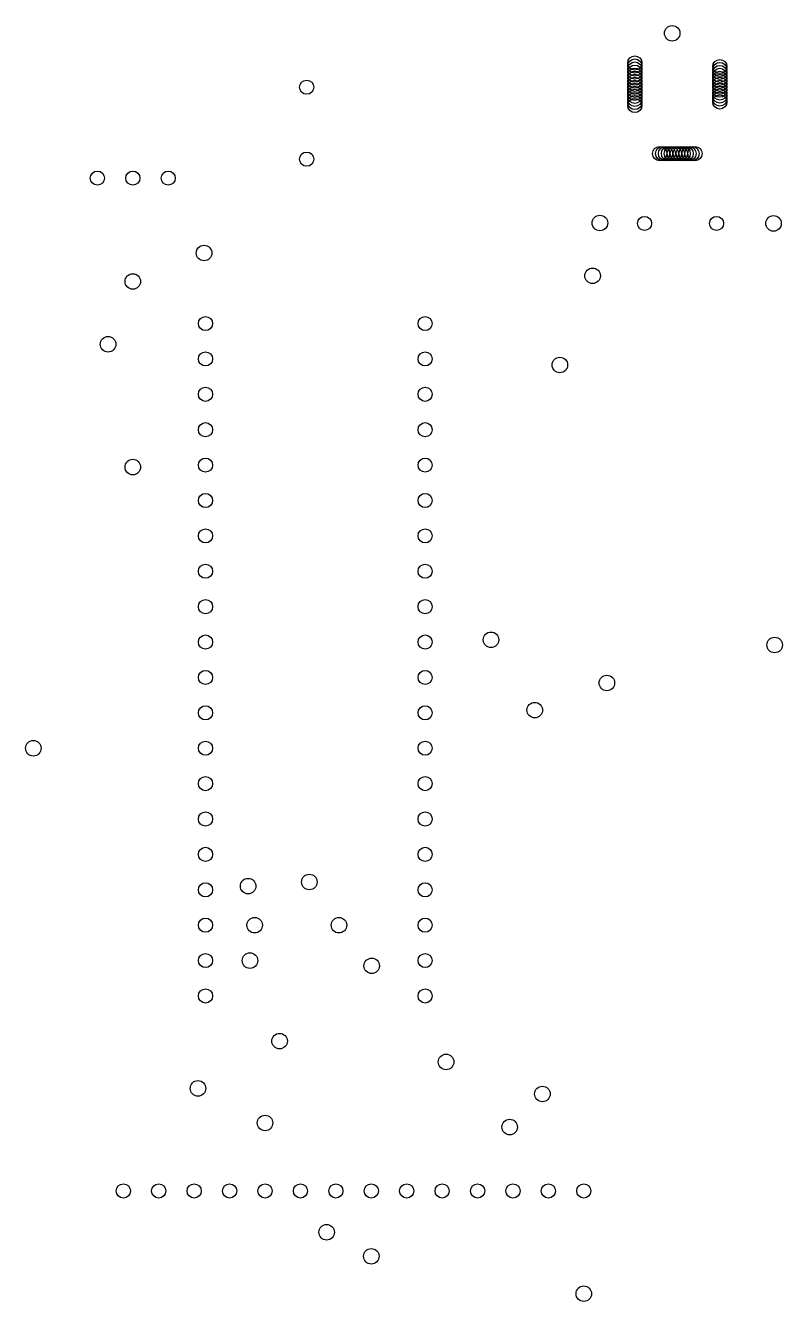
# Model space of a CAD drawing. Extents: x 0.44 to 2.54, y 0.44 to 3.99.
import ezdxf

# ---------------------------------------------------------------- set-up
doc = ezdxf.new("R2010")
doc.units = 0
doc.layers.get('0').update_dxf_attribs({"linetype": 'CONTINUOUS'})
doc.layers.add('THROUGH_DRL', color=7, linetype='CONTINUOUS')

# ---------------------------------------------------------------- blocks, each defined once
blk = doc.blocks.new('ROUND_1')
blk.add_circle((0, 0), 0.0197)
blk = doc.blocks.new('ROUND_3')
blk.add_circle((0, 0), 0.0216)

msp = doc.modelspace()

# ---------------------------------------------------------------- block references
at = {"layer": 'THROUGH_DRL'}
for name, p in [('ROUND_3', (2.2345, 3.9644)), ('ROUND_1', (2.1306, 3.8818)), ('ROUND_1', (2.1306, 3.8734)), ('ROUND_1', (2.1306, 3.8649)), ('ROUND_1', (2.1306, 3.8565)), ('ROUND_1', (2.3668, 3.8719)), ('ROUND_1', (2.3668, 3.8637)), ('ROUND_1', (2.3668, 3.8555)), ('ROUND_1', (1.2188, 3.8144)), ('ROUND_1', (2.1306, 3.848)), ('ROUND_1', (2.1306, 3.8396)), ('ROUND_1', (2.1306, 3.8311)), ('ROUND_1', (2.1306, 3.8227)), ('ROUND_1', (2.1306, 3.8143)), ('ROUND_1', (2.3668, 3.8473)), ('ROUND_1', (2.3668, 3.8391)), ('ROUND_1', (2.3668, 3.8309)), ('ROUND_1', (2.3668, 3.8227)), ('ROUND_1', (2.3668, 3.8145)), ('ROUND_1', (2.1306, 3.8058)), ('ROUND_1', (2.1306, 3.7974)), ('ROUND_1', (2.1306, 3.7889)), ('ROUND_1', (2.1306, 3.7805)), ('ROUND_1', (2.3668, 3.8063)), ('ROUND_1', (2.3668, 3.7981)), ('ROUND_1', (2.3668, 3.7899)), ('ROUND_1', (2.3668, 3.7817)), ('ROUND_1', (2.1306, 3.772)), ('ROUND_1', (2.1306, 3.7636)), ('ROUND_1', (2.3668, 3.7735)), ('ROUND_1', (1.2188, 3.6144)), ('ROUND_1', (2.1995, 3.6298)), ('ROUND_1', (2.2077, 3.6298)), ('ROUND_1', (2.2159, 3.6298)), ('ROUND_1', (2.2241, 3.6298)), ('ROUND_1', (2.2323, 3.6298)), ('ROUND_1', (2.2405, 3.6298)), ('ROUND_1', (2.2487, 3.6298)), ('ROUND_1', (2.2569, 3.6298)), ('ROUND_1', (2.2651, 3.6298)), ('ROUND_1', (2.2733, 3.6298)), ('ROUND_1', (2.2815, 3.6298)), ('ROUND_1', (2.2897, 3.6298)), ('ROUND_1', (2.2979, 3.6298)), ('ROUND_1', (0.6373, 3.5617)), ('ROUND_1', (0.7357, 3.5617)), ('ROUND_1', (0.8341, 3.5617)), ('ROUND_3', (2.0337, 3.4369)), ('ROUND_1', (2.1577, 3.4357)), ('ROUND_1', (2.3577, 3.4357)), ('ROUND_3', (2.516, 3.4357)), ('ROUND_3', (0.9337, 3.3534)), ('ROUND_3', (2.0133, 3.29)), ('ROUND_3', (0.7357, 3.2743)), ('ROUND_1', (0.9377, 3.1573)), ('ROUND_1', (1.5479, 3.1573)), ('ROUND_3', (0.667, 3.0996)), ('ROUND_1', (0.9377, 3.0589)), ('ROUND_1', (1.5479, 3.0589)), ('ROUND_3', (1.9223, 3.042)), ('ROUND_1', (0.9377, 2.9605)), ('ROUND_1', (1.5479, 2.9605)), ('ROUND_1', (0.9377, 2.8621)), ('ROUND_1', (1.5479, 2.8621)), ('ROUND_3', (0.7357, 2.7581)), ('ROUND_1', (0.9377, 2.7636)), ('ROUND_1', (1.5479, 2.7636)), ('ROUND_1', (0.9377, 2.6652)), ('ROUND_1', (1.5479, 2.6652)), ('ROUND_1', (0.9377, 2.5668)), ('ROUND_1', (1.5479, 2.5668)), ('ROUND_1', (0.9377, 2.4684)), ('ROUND_1', (1.5479, 2.4684)), ('ROUND_1', (0.9377, 2.3699)), ('ROUND_1', (1.5479, 2.3699)), ('ROUND_1', (0.9377, 2.2715)), ('ROUND_1', (1.5479, 2.2715)), ('ROUND_3', (1.731, 2.2778)), ('ROUND_3', (2.5192, 2.2633)), ('ROUND_1', (0.9377, 2.1731)), ('ROUND_1', (1.5479, 2.1731)), ('ROUND_3', (2.053, 2.1577)), ('ROUND_1', (0.9377, 2.0747)), ('ROUND_1', (1.5479, 2.0747)), ('ROUND_3', (1.8526, 2.0822)), ('ROUND_3', (0.4593, 1.9762)), ('ROUND_1', (0.9377, 1.9762)), ('ROUND_1', (1.5479, 1.9762)), ('ROUND_1', (0.9377, 1.8778)), ('ROUND_1', (1.5479, 1.8778)), ('ROUND_1', (0.9377, 1.7794)), ('ROUND_1', (1.5479, 1.7794)), ('ROUND_1', (0.9377, 1.681)), ('ROUND_1', (1.5479, 1.681)), ('ROUND_1', (0.9377, 1.5825)), ('ROUND_3', (1.0562, 1.5928)), ('ROUND_3', (1.2262, 1.6042)), ('ROUND_1', (1.5479, 1.5825)), ('ROUND_1', (0.9377, 1.4841)), ('ROUND_3', (1.0743, 1.4841)), ('ROUND_3', (1.3085, 1.4841)), ('ROUND_1', (1.5479, 1.4841)), ('ROUND_1', (0.9377, 1.3857)), ('ROUND_3', (1.0613, 1.3857)), ('ROUND_3', (1.3995, 1.3711)), ('ROUND_1', (1.5479, 1.3857)), ('ROUND_1', (0.9377, 1.2873)), ('ROUND_1', (1.5479, 1.2873)), ('ROUND_3', (1.1436, 1.1617)), ('ROUND_3', (1.6062, 1.1038)), ('ROUND_3', (0.9168, 1.0302)), ('ROUND_3', (1.8739, 1.0148)), ('ROUND_3', (1.1031, 0.9341)), ('ROUND_3', (1.7829, 0.9227)), ('ROUND_1', (0.7094, 0.7451)), ('ROUND_1', (0.8078, 0.7451)), ('ROUND_1', (0.9062, 0.7451)), ('ROUND_1', (1.0046, 0.7451)), ('ROUND_1', (1.1031, 0.7451)), ('ROUND_1', (1.2015, 0.7451)), ('ROUND_1', (1.3, 0.7451)), ('ROUND_1', (1.3984, 0.7451)), ('ROUND_1', (1.4968, 0.7451)), ('ROUND_1', (1.5952, 0.7451)), ('ROUND_1', (1.6937, 0.7451)), ('ROUND_1', (1.7921, 0.7451)), ('ROUND_1', (1.8904, 0.7451)), ('ROUND_1', (1.9888, 0.7451)), ('ROUND_3', (1.2743, 0.6302)), ('ROUND_3', (1.3984, 0.5633)), ('ROUND_3', (1.9888, 0.4593))]:
    msp.add_blockref(name, p, dxfattribs=at)

doc.saveas('drawing.dxf')
